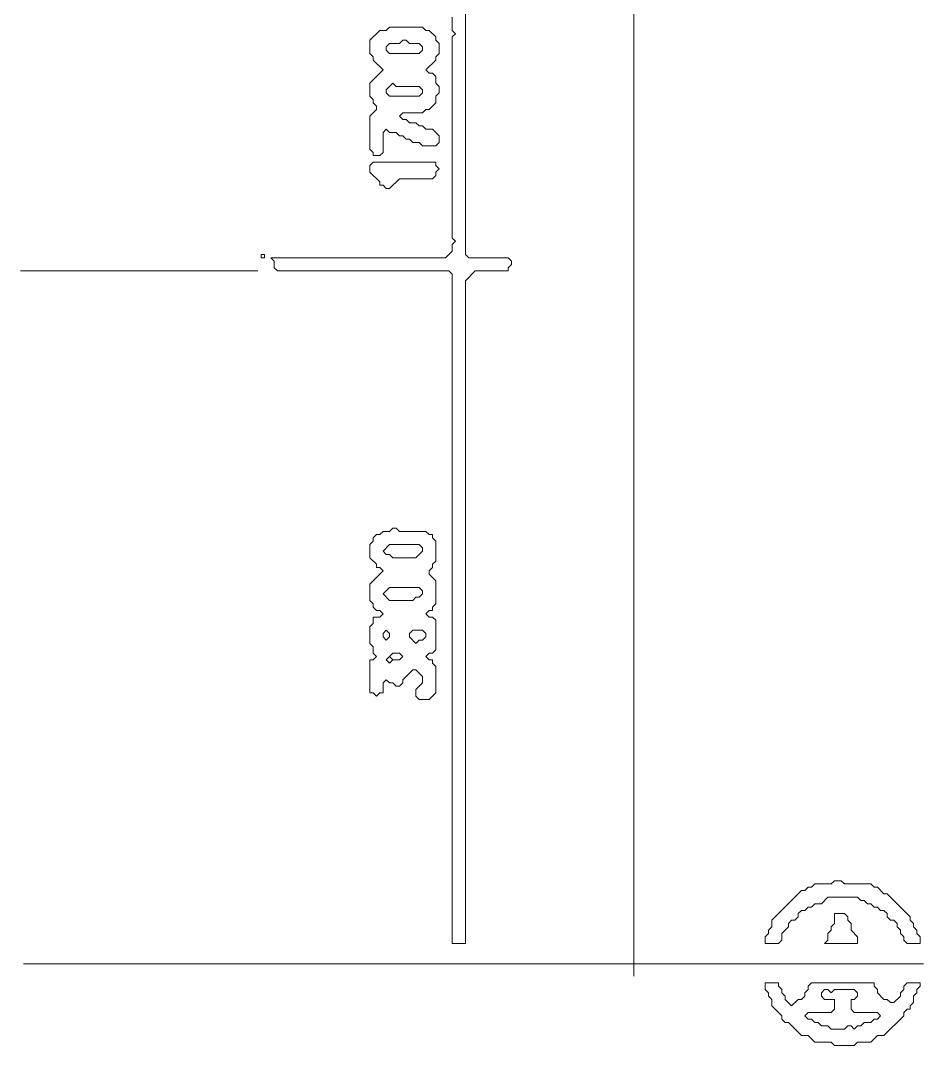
# Model space of a CAD drawing. Header units: millimetres. Extents: x 4 to 412, y 4 to 290.
# Drawn here: x 336.37 to 360.37, y 106.23 to 133.46 of the extents above; entities that cross this region are included whole.
import ezdxf

# ---------------------------------------------------------------- set-up
doc = ezdxf.new("R2010")
doc.units = ezdxf.units.MM
for name, color, linetype, lineweight in [('TRACE_CURVE', 6, 'Continuous', 0), ('TRACE_STRAIGHT', 5, 'Continuous', 0), ('TRACE_TEXT_SYMBOL', 6, 'Continuous', 0)]:
    doc.layers.add(name, color=color, linetype=linetype, lineweight=lineweight)

msp = doc.modelspace()

# ---------------------------------------------------------------- linework, layer by layer
at = {"layer": 'TRACE_CURVE', "color": 6}
msp.add_lwpolyline([(347.845, 133.551), (347.845, 133.201), (347.933, 133.113), (347.845, 133.025), (347.845, 127.683), (347.933, 127.596), (347.845, 127.508), (347.845, 127.333), (347.67, 127.158), (343.029, 127.158), (343.116, 127.07), (343.116, 126.895), (343.204, 126.808), (347.758, 126.808), (347.845, 126.72), (347.845, 108.942), (348.195, 108.942), (348.195, 126.545), (348.458, 126.808), (349.334, 126.808), (349.334, 126.895), (349.422, 126.983), (349.422, 127.07), (349.334, 127.158), (348.283, 127.158), (348.195, 127.245), (348.195, 134.864)], dxfattribs=at)
at = {"layer": 'TRACE_STRAIGHT', "color": 5}
for p, q in [((352.668, 208.165), (352.668, 108.067)), ((336.373, 126.808), (342.678, 126.808)), ((336.45, 108.396), (360.368, 108.396))]:
    msp.add_line(p, q, dxfattribs=at)
at = {"layer": 'TRACE_TEXT_SYMBOL', "color": 6}
for points in [[(346.181, 133.288), (346.094, 133.201), (345.919, 133.201), (345.656, 132.938), (345.656, 132.588), (345.743, 132.5), (345.743, 132.412), (346.006, 132.15), (345.656, 131.799), (345.656, 131.449), (345.743, 131.361), (345.743, 131.274), (345.831, 131.186), (345.831, 131.099), (345.656, 130.924), (345.656, 130.048), (345.743, 129.96), (345.743, 129.873), (345.919, 129.873), (346.006, 129.96), (346.006, 130.486), (346.094, 130.573), (346.181, 130.486), (346.356, 130.486), (346.444, 130.398), (346.532, 130.398), (346.619, 130.311), (346.707, 130.311), (346.794, 130.223), (346.969, 130.223), (347.057, 130.135), (347.407, 130.135), (347.495, 130.223), (347.495, 130.398), (347.32, 130.573), (347.145, 130.573), (347.057, 130.661), (346.969, 130.661), (346.882, 130.748), (346.707, 130.748), (346.619, 130.836), (346.532, 130.836), (346.444, 130.924), (346.532, 131.011), (347.057, 131.011), (347.145, 131.099), (347.232, 131.099), (347.407, 131.274), (347.407, 131.449), (347.495, 131.537), (347.495, 131.712), (347.407, 131.799), (347.407, 131.974), (347.32, 132.062), (347.232, 132.062), (347.145, 132.15), (347.407, 132.412), (347.407, 132.5), (347.495, 132.588), (347.495, 132.85), (347.407, 132.938), (347.407, 133.025), (347.232, 133.201), (347.145, 133.201)], [(347.145, 133.201), (347.057, 133.288), (346.181, 133.288)], [(346.269, 119.977), (346.181, 119.889), (346.006, 119.889), (345.919, 119.802), (345.831, 119.802), (345.743, 119.714), (345.743, 119.627), (345.656, 119.539), (345.656, 119.189), (345.831, 119.013), (345.831, 118.926), (345.919, 118.926), (346.006, 118.838), (345.656, 118.488), (345.656, 118.05), (345.743, 117.963), (345.743, 117.875), (345.831, 117.787), (345.919, 117.787), (346.006, 117.7), (345.919, 117.612), (345.743, 117.612), (345.743, 117.437), (345.656, 117.35), (345.656, 116.912), (345.743, 116.824), (345.743, 116.649), (345.831, 116.561), (345.743, 116.474), (345.656, 116.474), (345.656, 115.598), (345.743, 115.598), (345.831, 115.511), (345.919, 115.598), (346.006, 115.598), (346.006, 115.861), (346.094, 115.948), (346.181, 115.861), (346.269, 115.861), (346.356, 115.773), (346.444, 115.773), (346.532, 115.861), (346.532, 115.948), (346.794, 116.211), (346.882, 116.211), (347.057, 116.036), (347.057, 115.861), (346.882, 115.686), (346.882, 115.511), (346.969, 115.423), (347.232, 115.423), (347.407, 115.598), (347.407, 116.299), (347.32, 116.386), (347.32, 116.474), (347.232, 116.474), (347.145, 116.561), (347.232, 116.649), (347.32, 116.649), (347.407, 116.737), (347.407, 117.525), (347.32, 117.612), (347.232, 117.612), (347.145, 117.7)], [(347.145, 117.7), (347.232, 117.787), (347.32, 117.787), (347.32, 117.875), (347.407, 117.963), (347.407, 118.576), (347.232, 118.751), (347.232, 118.838), (347.32, 118.926), (347.32, 119.013), (347.407, 119.101), (347.407, 119.627), (347.32, 119.714), (347.32, 119.802), (347.232, 119.802), (347.145, 119.889), (346.444, 119.889), (346.356, 119.977), (346.269, 119.977)]]:
    msp.add_lwpolyline(points, dxfattribs=at)
for points in [[(346.444, 132.85), (346.532, 132.938), (346.619, 132.938), (346.707, 132.85), (346.969, 132.85), (347.057, 132.763), (347.057, 132.675), (346.969, 132.588), (346.181, 132.588), (346.094, 132.675), (346.094, 132.763), (346.181, 132.85)], [(346.269, 131.799), (346.356, 131.712), (346.969, 131.712), (347.057, 131.624), (347.057, 131.537), (346.969, 131.449), (346.181, 131.449), (346.094, 131.537), (346.094, 131.624)], [(345.743, 129.698), (345.656, 129.61), (345.656, 129.435), (345.919, 129.172), (345.919, 129.085), (346.006, 129.085), (346.094, 128.997), (346.181, 128.997), (346.444, 129.26), (347.32, 129.26), (347.407, 129.347), (347.407, 129.435), (347.495, 129.522), (347.407, 129.61), (347.407, 129.698)], [(342.766, 127.245), (342.853, 127.245), (342.853, 127.158), (342.766, 127.158)], [(346.181, 119.539), (346.969, 119.539), (347.057, 119.451), (347.057, 119.364), (346.882, 119.189), (346.269, 119.189), (346.181, 119.276), (346.094, 119.276), (346.006, 119.364)], [(346.181, 118.4), (346.969, 118.4), (347.057, 118.313), (347.057, 118.225), (346.969, 118.138), (346.882, 118.138), (346.794, 118.05), (346.181, 118.05), (346.006, 118.225)], [(346.006, 117.174), (346.094, 117.262), (346.181, 117.174), (346.181, 117.087), (346.094, 116.999), (346.006, 117.087)], [(346.707, 117.174), (346.794, 117.262), (347.057, 117.262), (347.145, 117.174), (347.145, 117.087), (347.057, 116.999), (346.969, 116.999), (346.882, 116.912), (346.707, 117.087)], [(346.181, 116.561), (346.269, 116.649), (346.444, 116.649), (346.532, 116.561), (346.444, 116.474), (346.269, 116.474)], [(346.094, 116.474), (346.181, 116.561), (346.269, 116.474), (346.181, 116.386)], [(358.004, 110.606), (357.916, 110.519), (357.478, 110.519), (357.391, 110.431), (357.303, 110.431), (357.216, 110.344), (357.128, 110.344), (356.34, 109.555), (356.34, 109.38), (356.252, 109.293), (356.252, 109.205), (356.165, 109.118), (356.165, 108.942), (356.515, 108.942), (356.603, 109.03), (356.603, 109.205), (356.778, 109.38), (356.778, 109.468), (356.865, 109.555), (356.953, 109.555), (357.04, 109.643), (357.04, 109.731), (357.128, 109.818), (357.216, 109.818), (357.303, 109.906), (357.391, 109.906), (357.478, 109.993), (357.654, 109.993), (357.829, 110.168), (358.617, 110.168), (358.704, 110.081), (358.792, 110.081), (358.88, 109.993), (358.967, 109.993), (359.055, 109.906), (359.142, 109.906), (359.23, 109.818), (359.317, 109.818), (359.405, 109.731), (359.405, 109.643), (359.493, 109.555), (359.58, 109.555), (359.668, 109.468), (359.668, 109.38), (359.755, 109.293), (359.755, 109.205), (359.843, 109.118), (359.843, 109.03), (359.93, 108.942), (360.281, 108.942), (360.281, 109.118), (360.193, 109.205), (360.193, 109.293), (360.106, 109.38), (360.106, 109.468), (360.018, 109.555), (360.018, 109.643), (359.405, 110.256), (359.317, 110.256), (359.142, 110.431), (359.055, 110.431), (358.967, 110.519), (358.267, 110.519), (358.179, 110.606)], [(358.004, 109.731), (358.004, 109.468), (357.916, 109.38), (357.916, 109.293), (357.829, 109.205), (357.829, 109.03), (357.741, 108.942), (358.617, 108.942), (358.617, 109.118), (358.442, 109.293), (358.442, 109.468), (358.354, 109.555), (358.354, 109.643), (358.267, 109.731)], [(356.165, 107.892), (356.165, 107.716), (356.252, 107.629), (356.252, 107.541), (356.34, 107.454), (356.34, 107.279), (356.603, 107.016), (356.603, 106.928), (356.69, 106.841), (356.778, 106.841), (357.128, 106.49), (357.303, 106.49), (357.478, 106.315), (357.916, 106.315), (358.004, 106.228), (358.529, 106.228), (358.617, 106.315), (358.967, 106.315), (359.142, 106.49), (359.317, 106.49), (359.843, 107.016), (359.843, 107.103), (359.93, 107.191), (360.018, 107.191), (360.018, 107.279), (360.106, 107.366), (360.106, 107.541), (360.193, 107.629), (360.193, 107.716), (360.281, 107.804), (360.281, 107.892), (359.93, 107.892), (359.843, 107.804), (359.843, 107.716), (359.755, 107.629), (359.755, 107.541), (359.58, 107.366), (359.493, 107.366), (359.405, 107.454), (359.317, 107.454), (359.142, 107.629), (359.142, 107.716), (359.055, 107.804), (359.055, 107.892), (357.391, 107.892), (357.303, 107.804), (357.303, 107.716), (357.216, 107.629), (357.216, 107.541), (357.128, 107.454), (357.04, 107.454), (356.865, 107.279), (356.69, 107.454), (356.69, 107.541), (356.603, 107.629), (356.603, 107.716), (356.515, 107.804), (356.515, 107.892)], [(357.654, 107.629), (357.741, 107.716), (357.829, 107.716), (357.916, 107.629), (358.004, 107.716), (358.529, 107.716), (358.617, 107.629), (358.617, 107.541), (358.529, 107.454), (358.442, 107.454), (358.442, 107.191), (358.529, 107.103), (359.142, 107.103), (359.23, 107.016), (359.142, 106.928), (359.055, 106.928), (358.967, 106.841), (358.792, 106.841), (358.704, 106.753), (358.617, 106.753), (358.529, 106.666), (358.442, 106.753), (358.354, 106.753), (358.267, 106.666), (357.916, 106.666), (357.829, 106.753), (357.654, 106.753), (357.566, 106.841), (357.478, 106.841), (357.391, 106.928), (357.303, 106.928), (357.216, 107.016), (357.303, 107.103), (357.916, 107.103), (358.004, 107.191), (358.004, 107.454), (357.741, 107.454), (357.654, 107.541)]]:
    msp.add_lwpolyline(points, close=True, dxfattribs=at)

doc.saveas('drawing.dxf')
